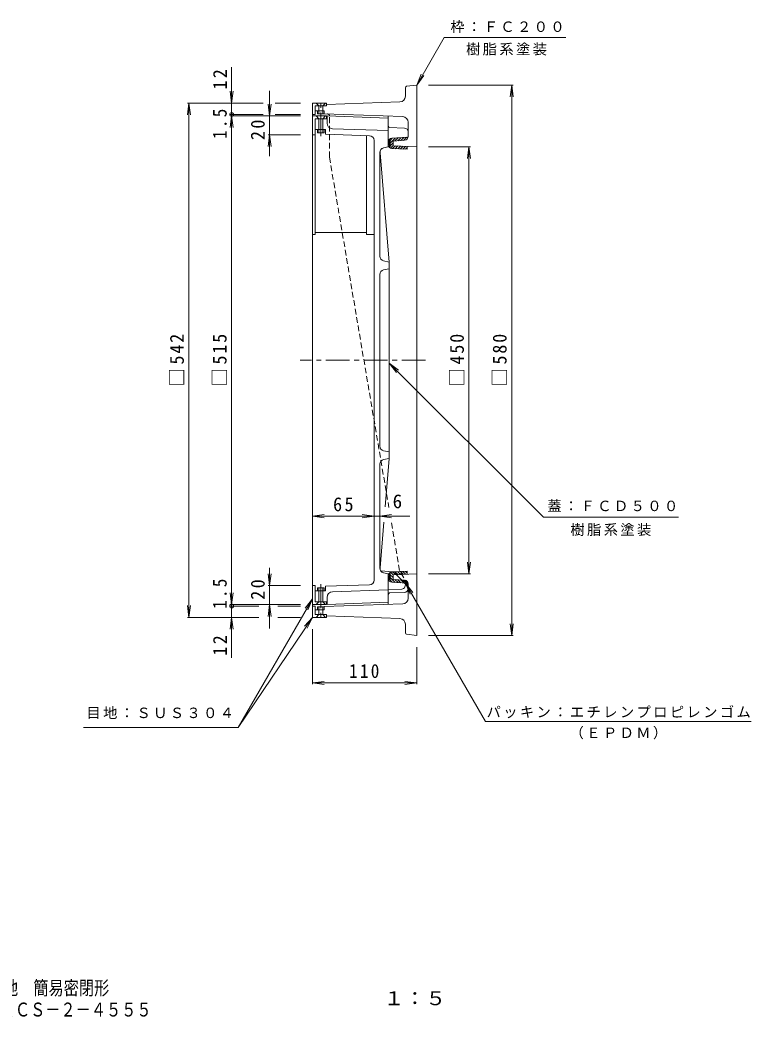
# Model space of a CAD drawing. Units: millimetres, scale not verified. Extents: x -960 to 840, y -686 to 698.
# Drawn here: x 69 to 840, y -686 to 366 of the extents above; entities that cross this region are included whole.
import ezdxf
from ezdxf.enums import TextEntityAlignment as Align

# ---------------------------------------------------------------- set-up
doc = ezdxf.new("R2010")
doc.units = ezdxf.units.MM
doc.header["$LTSCALE"] = 5
doc.header["$PDMODE"] = 32
doc.header["$PDSIZE"] = 4
for name, pattern in [('CHAIN1', [8, 5, -1, 1, -1]), ('DASHED1', [1.8, 1.2, -0.6]), ('DASHED3', [4, 3, -1])]:
    doc.linetypes.add(name, pattern=pattern)
for name, color, linetype, lineweight in [('0-0_通り芯', 3, 'Continuous', 9), ('0-1_躯体', 2, 'Continuous', 9), ('0-4_その他', 7, 'Continuous', 9), ('0-E', 7, 'Continuous', 9)]:
    doc.layers.add(name, color=color, linetype=linetype, lineweight=lineweight)
doc.layers.add('F-0_F-0ﾚｲﾔ', color=2, linetype='Continuous')
doc.layers.add('F-5_F-5ﾚｲﾔ', color=2, linetype='Continuous')
doc.styles.add('ＭＳ ゴシック', font='')
doc.styles.get('ＭＳ ゴシック').set_extended_font_data('MS Gothic')

msp = doc.modelspace()

# ---------------------------------------------------------------- linework, layer by layer
at = {"layer": '0-0_通り芯', "linetype": 'CHAIN1'}
for p, q in [((386.481, 243.574), (386.481, 280.705)), ((496.713, 7.471), (364.594, 7.471)), ((386.481, -228.633), (386.481, -265.764))]:
    msp.add_line(p, q, dxfattribs=at)
at = {"layer": '0-0_通り芯'}
for p, q in [((377.481, 264.97), (392.481, 264.97)), ((377.481, -250.029), (377.481, 264.97)), ((381.481, 264.97), (384.481, 261.971)), ((391.481, 264.97), (388.481, 261.971)), ((392.481, 261.971), (392.481, 264.97)), ((392.981, 261.971), (380.481, 261.971)), ((380.481, 139.97), (380.481, 261.971)), ((384.481, 247.27), (384.481, 261.971)), ((388.481, 247.27), (388.481, 261.971)), ((377.481, 244.971), (380.481, 244.971)), ((380.481, 250.47), (391.481, 250.47)), ((382.981, 247.27), (382.981, 250.47)), ((389.981, 247.27), (382.981, 247.27)), ((389.981, 247.27), (389.981, 250.47)), ((391.481, 245.613), (391.481, 250.47)), ((437.643, 244.112), (391.481, 245.613)), ((398.786, 251.379), (457.481, 249.47)), ((434.481, 139.97), (434.481, 244.215)), ((442.481, 239.115), (442.481, -224.174)), ((448.481, 117.07), (448.481, 226.46)), ((448.845, 226.12), (458.481, 110.971)), ((380.481, 139.97), (377.481, 139.97)), ((434.481, 141.971), (380.481, 141.971)), ((442.481, 139.97), (434.481, 139.97)), ((452.5, 112.167), (458.481, 110.971)), ((458.481, -96.029), (458.481, 110.971)), ((448.481, 97.872), (448.481, -82.93)), ((452.5, 102.775), (458.481, 103.971)), ((452.5, -87.833), (458.481, -89.029)), ((448.481, -102.128), (448.481, -211.519)), ((452.5, -97.226), (458.481, -96.029)), ((454.205, -147.126), (458.481, -96.029)), ((448.845, -211.179), (452.862, -163.178)), ((461.149, -215.396), (449.822, -214.588)), ((377.481, -230.029), (380.481, -230.029)), ((380.481, -230.029), (380.481, -247.029)), ((437.643, -229.171), (391.481, -230.672)), ((391.481, -230.672), (391.481, -235.529)), ((380.481, -235.529), (391.481, -235.529)), ((382.981, -232.329), (382.981, -235.529)), ((389.981, -232.329), (382.981, -232.329)), ((384.481, -232.329), (384.481, -247.029)), ((388.481, -232.329), (388.481, -247.029)), ((389.981, -232.329), (389.981, -235.529)), ((398.786, -236.438), (457.481, -234.53)), ((457.481, -234.115), (471.611, -233.655)), ((377.481, -250.029), (392.481, -250.029)), ((392.981, -247.029), (380.481, -247.029)), ((381.481, -250.029), (384.481, -247.029)), ((391.481, -250.029), (388.481, -247.029)), ((392.481, -247.029), (392.481, -250.029))]:
    msp.add_line(p, q, dxfattribs=at)
at = {"layer": '0-0_通り芯', "linetype": 'DASHED3'}
msp.add_line((464.329, -216.848), (474.309, -226.829), dxfattribs=at)
at = {"layer": '0-0_通り芯'}
for points in [[(392.981, 257.375), (392.981, 264.971), (457.481, 262.47)], [(452.396, 231.341), (457.481, 232.471), (457.481, 262.47)], [(452.396, -216.4), (457.481, -217.529), (457.481, -247.529)], [(392.981, -242.434), (392.981, -250.029), (457.481, -247.529)]]:
    msp.add_lwpolyline(points, dxfattribs=at)
for centre, radius, start, end in [((398.981, 257.375), 6, 180, 268.1382), ((437.481, 239.115), 5, 0, 88.13821), ((453.827, 226.537), 5, 102.5285, 184.78331), ((453.481, 226.46), 5, 102.52878, 180), ((453.481, 117.07), 5, 180, 258.69012), ((453.481, 97.872), 5, 101.30988, 180), ((453.481, -82.93), 5, 180, 258.69012), ((453.481, -102.128), 5, 101.30988, 180), ((453.481, -211.519), 5, 180, 257.47122), ((453.827, -211.596), 5, 175.21669, 257.4715), ((460.793, -220.384), 5, 75.45065, 85.91606), ((437.481, -224.174), 5, 271.86179, 0), ((471.481, -229.657), 4, 271.86198, 36.1154), ((398.981, -242.434), 6, 91.8618, 180)]:
    msp.add_arc(centre, radius, start, end, dxfattribs=at)
at = {"layer": '0-0_通り芯', "linetype": 'DASHED3'}
for centre, radius, start, end in [((460.793, -220.384), 5, 45.00011, 75.45065), ((471.481, -229.657), 4, 36.1154, 45.00012)]:
    msp.add_arc(centre, radius, start, end, dxfattribs=at)
at = {"layer": '0-1_躯体'}
for p, q in [((475.481, 285.653), (475.481, 294.646)), ((476.795, 296.135), (487.481, 297.471)), ((487.481, -282.529), (487.481, 297.471)), ((377.481, 278.471), (392.481, 278.471)), ((377.481, -263.53), (377.481, 278.471)), ((384.481, 275.471), (381.481, 278.471)), ((384.481, 267.256), (384.481, 275.471)), ((388.481, 275.471), (391.481, 278.471)), ((388.481, 267.256), (388.481, 275.471)), ((469.695, 279.657), (392.481, 276.899)), ((392.481, 275.471), (392.481, 278.471)), ((377.481, 266.471), (380.481, 266.471)), ((389.981, 270.456), (380.481, 270.456)), ((382.981, 267.256), (382.981, 270.456)), ((389.981, 267.256), (382.981, 267.256)), ((389.981, 267.256), (389.981, 270.456)), ((389.981, 267.131), (472.695, 264.177)), ((457.481, 254.16), (457.481, 264.721)), ((458.927, 252.661), (474.623, 252.101)), ((478.481, 258.181), (478.481, 243.229)), ((461.231, 241.398), (477.478, 242.414)), ((467.551, 238.787), (470.757, 241.994)), ((470.568, 238.976), (473.774, 242.182)), ((473.585, 239.165), (476.791, 242.371)), ((477.478, 240.579), (477.478, 242.414)), ((457.481, 237.202), (458.636, 238.357)), ((457.481, 237.406), (457.481, 234.511)), ((457.483, 234.376), (458.481, 235.374)), ((458.183, 232.248), (458.906, 232.971)), ((458.481, 234.511), (458.481, 237.406)), ((459.478, 236.371), (464.723, 241.616)), ((459.478, 239.199), (461.706, 241.428)), ((459.478, 232.278), (459.478, 239.64)), ((459.478, 233.543), (462.48, 236.545)), ((459.695, 230.932), (462.478, 233.714)), ((462.076, 230.484), (464.97, 233.378)), ((462.481, 238.47), (462.478, 233.471)), ((477.478, 232.87), (462.478, 233.471)), ((462.481, 238.47), (474.73, 239.236)), ((464.534, 238.599), (467.74, 241.805)), ((464.796, 230.376), (467.676, 233.255)), ((467.516, 230.267), (470.381, 233.132)), ((470.235, 230.158), (473.087, 233.009)), ((472.955, 230.049), (475.792, 232.886)), ((475.675, 229.94), (477.478, 231.744)), ((477.478, 229.868), (477.478, 232.87)), ((461.321, 230.515), (477.478, 229.868)), ((457.481, -222.465), (457.481, -219.57)), ((457.483, -219.435), (458.481, -220.433)), ((458.183, -217.306), (458.906, -218.03)), ((458.481, -219.57), (458.481, -222.465)), ((459.478, -217.336), (459.478, -224.698)), ((459.478, -218.602), (462.48, -221.603)), ((459.695, -215.991), (462.478, -218.774)), ((461.321, -215.573), (477.478, -214.927)), ((462.076, -215.543), (464.97, -218.437)), ((477.478, -217.93), (462.478, -218.53)), ((462.481, -223.529), (462.478, -218.53)), ((464.796, -215.434), (467.676, -218.314)), ((467.516, -215.326), (470.381, -218.191)), ((470.235, -215.217), (473.087, -218.068)), ((472.955, -215.108), (475.792, -217.945)), ((475.675, -214.999), (477.478, -216.803)), ((477.478, -214.927), (477.478, -217.93)), ((457.481, -222.261), (458.636, -223.416)), ((459.478, -221.431), (464.723, -226.675)), ((459.478, -224.259), (461.706, -226.487)), ((461.231, -226.457), (477.478, -227.473)), ((462.481, -223.529), (474.73, -224.295)), ((464.534, -223.657), (467.74, -226.864)), ((467.551, -223.846), (470.757, -227.053)), ((470.568, -224.035), (473.774, -227.241)), ((473.585, -224.223), (476.791, -227.43)), ((477.478, -225.638), (477.478, -227.473)), ((478.481, -243.24), (478.481, -228.287)), ((457.481, -239.219), (457.481, -249.779)), ((458.927, -237.72), (474.623, -237.16)), ((377.481, -251.53), (380.481, -251.53)), ((382.981, -252.315), (382.981, -255.515)), ((389.981, -252.315), (382.981, -252.315)), ((384.481, -252.315), (384.481, -260.53)), ((388.481, -252.315), (388.481, -260.53)), ((389.981, -252.19), (472.695, -249.236)), ((389.981, -252.315), (389.981, -255.515)), ((389.981, -255.515), (380.481, -255.515)), ((384.481, -260.53), (381.481, -263.53)), ((388.481, -260.53), (391.481, -263.53)), ((392.481, -260.53), (392.481, -263.53)), ((469.695, -264.716), (392.481, -261.958)), ((377.481, -263.53), (392.481, -263.53)), ((475.481, -270.712), (475.481, -279.705)), ((476.795, -281.194), (487.481, -282.529))]:
    msp.add_line(p, q, dxfattribs=at)
at = {"layer": '0-1_躯体', "linetype": 'DASHED1'}
for p, q in [((395.481, 221.47), (395.481, 265.005)), ((395.481, 221.47), (458.152, -147.783)), ((460.878, -163.845), (469.481, -214.529)), ((478.481, -229.529), (469.481, -214.529))]:
    msp.add_line(p, q, dxfattribs=at)
at = {"layer": '0-1_躯体'}
for points in [[(380.481, 266.471), (380.481, 275.471), (392.481, 275.471)], [(474.73, 239.236), (462.481, 238.471), (462.481, 233.471), (487.481, 232.471)], [(474.73, -224.295), (462.481, -223.529), (462.481, -218.53), (487.481, -217.529)], [(380.481, -251.53), (380.481, -260.53), (392.481, -260.53)]]:
    msp.add_lwpolyline(points, dxfattribs=at)
for centre, radius, start, end in [((476.981, 294.646), 1.5, 97.12537, 180), ((469.481, 285.653), 6, 272.04539, 359.99977), ((472.481, 258.181), 6, 0, 87.95461), ((458.981, 254.16), 1.5, 180, 267.95425), ((474.481, 248.103), 4, 0, 87.95448), ((474.481, 243.229), 4, 273.57634, 0), ((461.481, 237.406), 4, 93.57678, 180), ((461.481, 234.511), 4, 180, 267.70923), ((461.481, 237.406), 3, 131.87723, 180), ((461.481, 234.511), 3, 180, 228.12277), ((461.481, -219.57), 4, 92.29077, 180), ((461.481, -219.57), 3, 131.87723, 180), ((461.481, -222.465), 4, 180, 266.42322), ((461.481, -222.465), 3, 180, 228.12277), ((474.481, -228.287), 4, 0, 86.42366), ((458.981, -239.219), 1.5, 92.04575, 180), ((474.481, -233.162), 4, 272.04552, 0), ((472.481, -243.24), 6, 272.04539, 0), ((469.481, -270.712), 6, 0.00023, 87.95461), ((476.981, -279.705), 1.5, 180, 262.87463)]:
    msp.add_arc(centre, radius, start, end, dxfattribs=at)
at = {"layer": '0-1_躯体', "linetype": 'DASHED1'}
msp.add_arc((393.481, 265.005), 2, 0, 87.95448, dxfattribs=at)
at = {"layer": '0-4_その他'}
for p, q in [((292.48, 316.362), (292.48, 266.471)), ((499.981, 297.471), (588.98, 297.471)), ((587.48, 297.471), (585.849, 285.078)), ((587.48, -282.529), (587.48, 297.471)), ((587.48, 297.471), (589.112, 285.078)), ((292.48, 278.471), (290.849, 290.864)), ((292.48, 278.471), (294.112, 290.864)), ((332.48, 291.24), (332.48, 222.554)), ((247.48, 278.471), (245.849, 266.078)), ((325.609, 278.471), (245.98, 278.471)), ((247.48, -263.53), (247.48, 278.471)), ((247.48, 278.471), (249.112, 266.078)), ((332.48, 264.97), (330.849, 277.364)), ((332.48, 264.97), (334.112, 277.364)), ((364.98, 278.471), (338.154, 278.471)), ((292.48, 264.97), (290.849, 252.577)), ((325.609, 266.471), (290.98, 266.471)), ((364.98, 264.97), (290.98, 264.97)), ((292.48, 264.97), (292.48, 266.471)), ((292.48, 264.97), (294.112, 252.577)), ((292.48, 264.97), (292.48, -306.106)), ((364.98, 266.471), (338.154, 266.471)), ((332.48, 244.971), (330.849, 232.578)), ((364.98, 244.971), (330.98, 244.971)), ((332.48, 244.971), (334.112, 232.578)), ((499.981, 232.471), (543.981, 232.471)), ((542.481, 232.471), (540.849, 220.077)), ((542.481, -217.529), (542.481, 232.471)), ((542.481, 232.471), (544.112, 220.077)), ((377.481, -156.824), (389.874, -155.192)), ((377.481, -156.824), (480.173, -156.824)), ((377.481, -156.824), (389.874, -158.455)), ((442.481, -156.824), (430.088, -155.192)), ((442.481, -156.824), (430.088, -158.455)), ((448.481, -156.824), (460.874, -155.192)), ((448.481, -156.824), (460.874, -158.455)), ((542.481, -217.529), (540.849, -205.137)), ((542.481, -217.529), (544.112, -205.137)), ((332.48, -230.03), (330.849, -217.637)), ((332.48, -211.166), (332.48, -275.302)), ((332.48, -230.03), (334.112, -217.637)), ((499.981, -217.529), (543.981, -217.529)), ((364.98, -230.03), (330.98, -230.03)), ((292.48, -250.029), (290.849, -237.636)), ((292.48, -250.029), (294.112, -237.636)), ((247.48, -263.53), (245.849, -251.137)), ((247.48, -263.53), (249.112, -251.137)), ((364.98, -250.029), (290.98, -250.029)), ((321.26, -251.529), (290.98, -251.529)), ((332.48, -250.029), (330.849, -262.422)), ((332.48, -250.029), (334.112, -262.422)), ((364.98, -251.529), (341.02, -251.529)), ((321.26, -263.53), (245.98, -263.53)), ((292.48, -263.53), (290.849, -275.923)), ((292.48, -263.53), (294.112, -275.923)), ((364.98, -263.53), (341.02, -263.53)), ((587.48, -282.529), (585.849, -270.136)), ((587.48, -282.529), (589.112, -270.136)), ((377.481, -276.03), (377.481, -334.03)), ((499.981, -282.529), (588.98, -282.529)), ((487.48, -295.029), (487.48, -334.03)), ((377.481, -332.529), (389.874, -330.898)), ((377.481, -332.529), (487.48, -332.529)), ((377.481, -332.529), (389.874, -334.161)), ((487.48, -332.529), (475.087, -330.898)), ((487.48, -332.529), (475.087, -334.161))]:
    msp.add_line(p, q, dxfattribs=at)
for p in [(292.48, 266.471), (292.48, -251.529)]:
    msp.add_point(p, dxfattribs=at)
at = {"layer": '0-E'}
for p, q in [((487.481, 297.471), (492.264, 309.019)), ((487.481, 297.471), (495.09, 307.387)), ((458.48, 4.554), (620.981, -157.946)), ((458.48, 4.554), (466.09, -5.363)), ((458.48, 4.554), (468.397, -3.056)), ((620.981, -157.946), (763.226, -157.946)), ((475.648, -227.358), (559.939, -373.353)), ((475.648, -227.358), (480.432, -238.907)), ((475.648, -227.358), (483.258, -237.275)), ((377.481, -243.946), (299.298, -379.363)), ((377.481, -243.946), (369.871, -253.863)), ((377.481, -243.946), (372.697, -255.495)), ((377.481, -263.53), (299.298, -379.363)), ((377.481, -263.53), (369.195, -272.889)), ((377.481, -263.53), (371.9, -274.714)), ((559.939, -373.353), (839.638, -373.353)), ((136.485, -379.363), (299.298, -379.363))]:
    msp.add_line(p, q, dxfattribs=at)
msp.add_lwpolyline([(487.481, 297.471), (516.348, 347.471), (644.673, 347.471)], dxfattribs=at)

# ---------------------------------------------------------------- texts
at = {"layer": '0-4_その他', "color": 2, "style": 'ＭＳ ゴシック'}
msp.add_text('6', height=14.66, rotation=0.001, dxfattribs=at).set_placement((462.078, -152.838), align=Align.BOTTOM_LEFT)
at = {"layer": '0-4_その他', "color": 2, "char_height": 14.66, "attachment_point": 7, "rotation": 90, "style": 'ＭＳ ゴシック'}
for s, insert in [('\\T1.27;\\W0.95;12', (287.48, 292.642)), ('\\T1.27;\\W0.9;1.5', (287.48, 240.736)), ('\\T1.27;\\W0.95;20', (327.48, 239.526)), ('\\T1.21;\\W0.95;□542', (242.48, -20.03)), ('\\T1.21;\\W0.95;□515', (287.48, -20.03)), ('\\T1.21;\\W0.95;□450', (537.481, -20.03)), ('\\T1.21;\\W0.95;□580', (582.48, -20.03)), ('\\T1.27;\\W0.9;1.5', (287.48, -254.45)), ('\\T1.27;\\W0.95;20', (327.48, -244.873)), ('\\T1.27;\\W0.95;12', (287.48, -303.842))]:
    msp.add_mtext(s, dxfattribs=dict(at, insert=insert))
at = {"layer": '0-4_その他', "color": 2, "char_height": 14.66, "attachment_point": 7, "style": 'ＭＳ ゴシック'}
for s, insert in [('\\T1.27;\\W0.95;65', (399.356, -151.815)), ('\\T1.27;\\W0.9;110', (416.23, -327.53))]:
    msp.add_mtext(s, dxfattribs=dict(at, insert=insert))
at = {"layer": '0-E', "char_height": 11, "attachment_point": 7, "style": 'ＭＳ ゴシック'}
for s, insert in [('\\T1.17;枠：ＦＣ２００', (522.927, 352.248)), ('\\T1.17;樹脂系塗装', (539.427, 328.558)), ('\\T1.17;蓋：ＦＣＤ５００', (625.036, -152.178)), ('\\T1.17;樹脂系塗装', (649.347, -177.769)), ('\\T1.17;目地：ＳＵＳ３０４', (139.553, -370.705)), ('\\T1.17;パッキン：エチレンプロピレンゴム', (561.042, -369.826)), ('\\T1.17;（ＥＰＤＭ）', (648.542, -392.022))]:
    msp.add_mtext(s, dxfattribs=dict(at, insert=insert))
at = {"layer": 'F-0_F-0ﾚｲﾔ', "style": 'ＭＳ ゴシック', "width": 0.8}
for s, p in [('カラー舗装用鉄蓋\u3000インターロッキングブロック用\u3000ステンレス目地\u3000簡易密閉形', (-428.36, -665.729)), ('充填深さ６５ｍｍ\u3000\u3000ＭＲＣＳ－２－４５５５', (-127.808, -688.458))]:
    msp.add_text(s, height=14.66, dxfattribs=at).set_placement(p, align=Align.BOTTOM_LEFT)
at = {"layer": 'F-5_F-5ﾚｲﾔ', "style": 'ＭＳ ゴシック', "width": 1.1}
msp.add_text('１：５', height=14.66, dxfattribs=at).set_placement((452.5, -676.554), align=Align.BOTTOM_LEFT)

doc.saveas('drawing.dxf')
